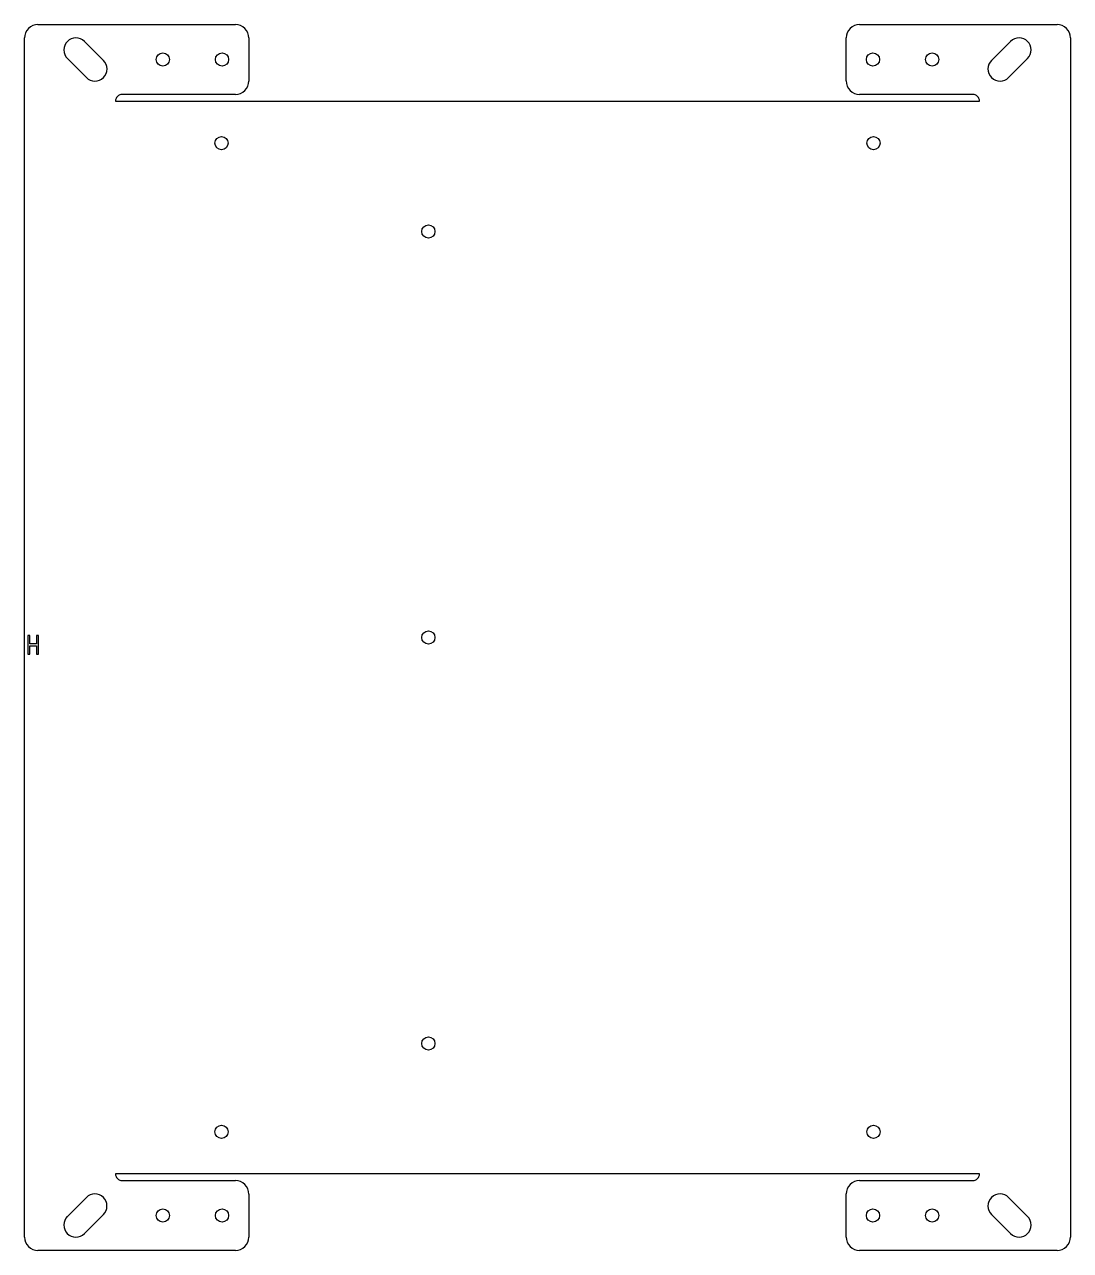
# Model space of a CAD drawing. Header units: metres. Extents: x -34 to 355, y -428 to 28.
import ezdxf

# ---------------------------------------------------------------- set-up
doc = ezdxf.new("R2010")
doc.units = ezdxf.units.M

msp = doc.modelspace()

# ---------------------------------------------------------------- linework, layer by layer
for p, q in [((-28.84, 28.49), (44.6, 28.49)), ((276.68, 28.5), (350.12, 28.5)), ((-33.84, -422.51), (-33.84, 23.49)), ((49.6, 23.49), (49.6, 7.49)), ((271.68, 7.5), (271.68, 23.5)), ((355.12, 23.5), (355.12, -422.5)), ((-11.55, 22.22), (-4.48, 15.14)), ((325.76, 15.15), (332.83, 22.22)), ((-10.84, 8.78), (-17.91, 15.85)), ((339.2, 15.86), (332.12, 8.79)), ((0, 0), (321.28, 0)), ((44.6, 2.49), (2.5, 2.49)), ((318.78, 2.5), (276.68, 2.5)), ((-32.64, -198.7), (-32.64, -205.7)), ((-31.89, -198.7), (-32.64, -198.7)), ((-31.89, -201.82), (-31.89, -198.7)), ((-28.64, -198.7), (-29.39, -198.7)), ((-29.39, -198.7), (-29.39, -201.82)), ((-28.64, -205.7), (-28.64, -198.7)), ((-29.39, -201.82), (-31.89, -201.82)), ((-31.89, -205.7), (-31.89, -202.57)), ((-31.89, -202.57), (-29.39, -202.57)), ((-29.39, -202.57), (-29.39, -205.7)), ((-32.64, -205.7), (-31.89, -205.7)), ((-29.39, -205.7), (-28.64, -205.7)), ((321.28, -399), (0, -399)), ((2.5, -401.51), (44.6, -401.51)), ((276.68, -401.5), (318.78, -401.5)), ((-17.92, -414.85), (-10.85, -407.78)), ((49.6, -406.51), (49.6, -422.51)), ((271.68, -422.5), (271.68, -406.5)), ((332.12, -407.78), (339.19, -414.86)), ((-4.48, -414.14), (-11.56, -421.21)), ((332.83, -421.22), (325.76, -414.15)), ((44.6, -427.51), (-28.84, -427.51)), ((350.12, -427.5), (276.68, -427.5))]:
    msp.add_line(p, q)
for centre in [(17.6, 15.5), (39.6, 15.5), (281.68, 15.5), (303.68, 15.5), (39.44, -15.6), (281.84, -15.6), (116.34, -48.5), (116.34, -199.5), (116.34, -350.5), (39.44, -383.4), (281.84, -383.4), (17.6, -414.5), (39.6, -414.5), (281.68, -414.5), (303.68, -414.5)]:
    msp.add_circle(centre, 2.45)
for centre, radius, start, end in [((-28.84, 23.49), 5, 90, 135), ((44.6, 23.49), 5, 405, 450), ((276.68, 23.5), 5, 90, 135), ((350.12, 23.5), 5, 405, 450), ((-28.84, 23.49), 5, 135, 180), ((-14.73, 19.03), 4.5, 90, 135), ((-14.73, 19.03), 4.5, 405, 450), ((44.6, 23.49), 5, 360, 405), ((276.68, 23.5), 5, 135, 180), ((336.01, 19.04), 4.5, 90, 135), ((336.01, 19.04), 4.5, 405, 450), ((350.12, 23.5), 5, 360, 405), ((-14.73, 19.03), 4.5, 135, 180), ((-14.73, 19.03), 4.5, 180, 225), ((336.01, 19.04), 4.5, 360, 405), ((336.01, 19.04), 4.5, 315, 360), ((-7.66, 11.96), 4.5, 360, 405), ((328.94, 11.97), 4.5, 135, 180), ((-7.66, 11.96), 4.5, 315, 360), ((328.94, 11.97), 4.5, 180, 225), ((-7.66, 11.96), 4.5, 225, 270), ((-7.66, 11.96), 4.5, 270, 315), ((44.6, 7.49), 5, 315, 360), ((276.68, 7.5), 5, 180, 225), ((328.94, 11.97), 4.5, 225, 270), ((328.94, 11.97), 4.5, 270, 315), ((2.5, 0), 2.5, 135, 180), ((2.5, 0), 2.5, 90, 135), ((44.6, 7.49), 5, 270, 315), ((276.68, 7.5), 5, 225, 270), ((318.78, 0), 2.5, 405, 450), ((318.78, 0), 2.5, 360, 405), ((2.5, -399.01), 2.5, 180, 225), ((2.5, -399.01), 2.5, 225, 270), ((318.78, -399), 2.5, 270, 315), ((318.78, -399), 2.5, 315, 360), ((44.6, -406.51), 5, 405, 450), ((44.6, -406.51), 5, 360, 405), ((276.68, -406.5), 5, 135, 180), ((276.68, -406.5), 5, 90, 135), ((-7.67, -410.96), 4.5, 90, 135), ((-7.67, -410.96), 4.5, 405, 450), ((-7.67, -410.96), 4.5, 360, 405), ((328.94, -410.97), 4.5, 135, 180), ((328.94, -410.97), 4.5, 90, 135), ((328.94, -410.97), 4.5, 405, 450), ((-14.74, -418.03), 4.5, 135, 180), ((-7.67, -410.96), 4.5, 315, 360), ((328.94, -410.97), 4.5, 180, 225), ((336.01, -418.04), 4.5, 360, 405), ((-14.74, -418.03), 4.5, 180, 225), ((336.01, -418.04), 4.5, 315, 360), ((-28.84, -422.51), 5, 180, 225), ((-14.74, -418.03), 4.5, 225, 270), ((-14.74, -418.03), 4.5, 270, 315), ((44.6, -422.51), 5, 315, 360), ((276.68, -422.5), 5, 180, 225), ((336.01, -418.04), 4.5, 225, 270), ((336.01, -418.04), 4.5, 270, 315), ((350.12, -422.5), 5, 315, 360), ((-28.84, -422.51), 5, 225, 270), ((44.6, -422.51), 5, 270, 315), ((276.68, -422.5), 5, 225, 270), ((350.12, -422.5), 5, 270, 315)]:
    msp.add_arc(centre, radius, start, end)

doc.saveas('drawing.dxf')
